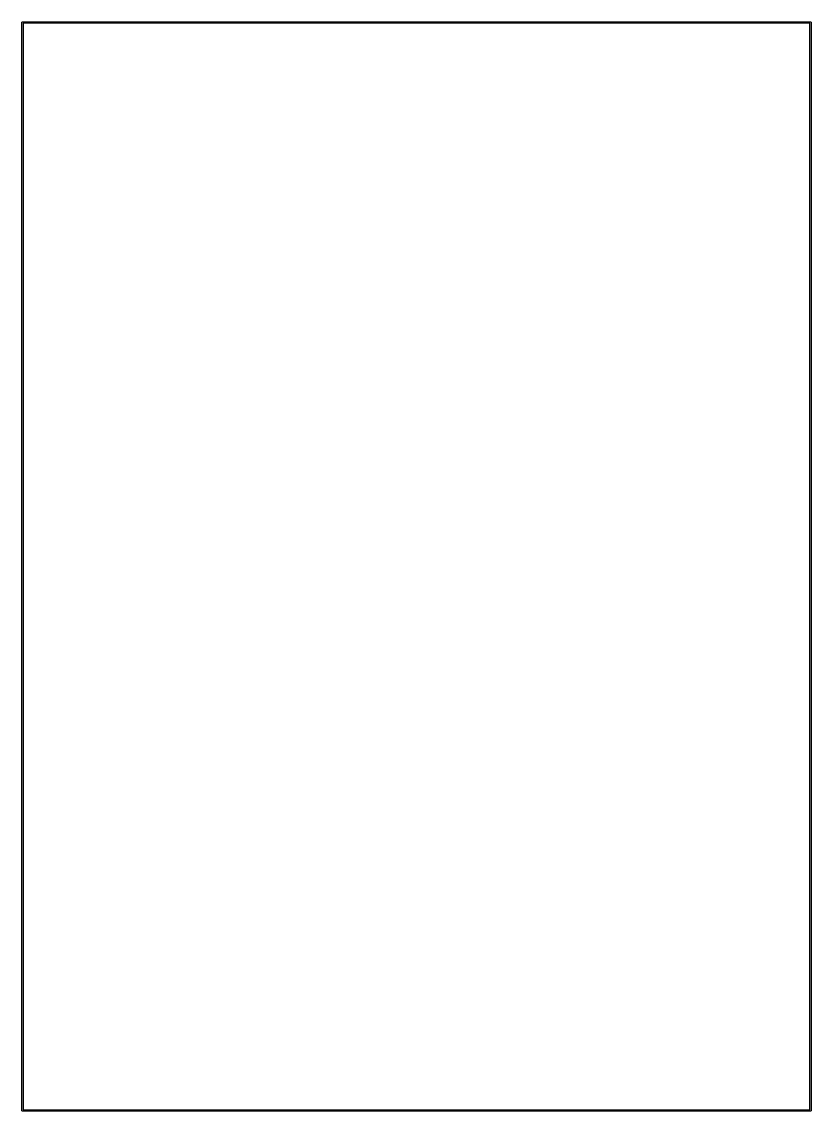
# Model space of a CAD drawing. Extents: x 111 to 137, y -112.9 to -77.
import ezdxf

# ---------------------------------------------------------------- set-up
doc = ezdxf.new("R2010")
doc.units = 0
doc.header["$MEASUREMENT"] = 0
doc.layers.add('BLACK', color=7, linetype='CONTINUOUS')

msp = doc.modelspace()

# ---------------------------------------------------------------- linework, layer by layer
at = {"layer": 'BLACK', "linetype": 'CONTINUOUS'}
for p, q in [((110.975, -76.9951), (110.977, -76.9904)), ((110.975, -77), (110.975, -76.9951)), ((110.975, -77.0012), (110.975, -77)), ((110.975, -112.899), (110.975, -77.0012)), ((110.977, -76.9904), (110.979, -76.986)), ((110.979, -76.986), (110.982, -76.9822)), ((110.982, -76.9822), (110.986, -76.9791)), ((110.986, -76.9791), (110.99, -76.9768)), ((110.99, -76.9768), (110.995, -76.9754)), ((110.995, -76.9754), (110.999, -76.975)), ((110.999, -76.975), (111, -76.9749)), ((111, -76.9749), (111.001, -76.975)), ((111.001, -76.975), (136.999, -76.975)), ((111.025, -77.025), (111.025, -112.875)), ((136.975, -77.025), (111.025, -77.025)), ((136.975, -112.875), (136.975, -77.025)), ((136.999, -76.975), (137, -76.9749)), ((137, -76.9749), (137.001, -76.975)), ((137.001, -76.975), (137.005, -76.9754)), ((137.005, -76.9754), (137.01, -76.9768)), ((137.01, -76.9768), (137.014, -76.9791)), ((137.014, -76.9791), (137.018, -76.9822)), ((137.018, -76.9822), (137.021, -76.986)), ((137.021, -76.986), (137.023, -76.9904)), ((137.023, -76.9904), (137.025, -76.9951)), ((137.025, -76.9951), (137.025, -77)), ((137.025, -77), (137.025, -77.0012)), ((137.025, -77.0012), (137.025, -112.899)), ((111.025, -112.875), (136.975, -112.875)), ((110.975, -112.9), (110.975, -112.899)), ((110.975, -112.905), (110.975, -112.9)), ((110.977, -112.91), (110.975, -112.905)), ((110.979, -112.914), (110.977, -112.91)), ((110.982, -112.918), (110.979, -112.914)), ((110.986, -112.921), (110.982, -112.918)), ((110.99, -112.923), (110.986, -112.921)), ((110.995, -112.925), (110.99, -112.923)), ((110.999, -112.925), (110.995, -112.925)), ((111, -112.925), (110.999, -112.925)), ((110.999, -112.925), (110.999, -112.925)), ((111.001, -112.925), (111, -112.925)), ((136.999, -112.925), (111.001, -112.925)), ((137, -112.925), (136.999, -112.925)), ((137.001, -112.925), (137, -112.925)), ((137.005, -112.925), (137.001, -112.925)), ((137.001, -112.925), (137.001, -112.925)), ((137.01, -112.923), (137.005, -112.925)), ((137.014, -112.921), (137.01, -112.923)), ((137.018, -112.918), (137.014, -112.921)), ((137.021, -112.914), (137.018, -112.918)), ((137.023, -112.91), (137.021, -112.914)), ((137.025, -112.905), (137.023, -112.91)), ((137.025, -112.899), (137.025, -112.9)), ((137.025, -112.9), (137.025, -112.905))]:
    msp.add_line(p, q, dxfattribs=at)

doc.saveas('drawing.dxf')
